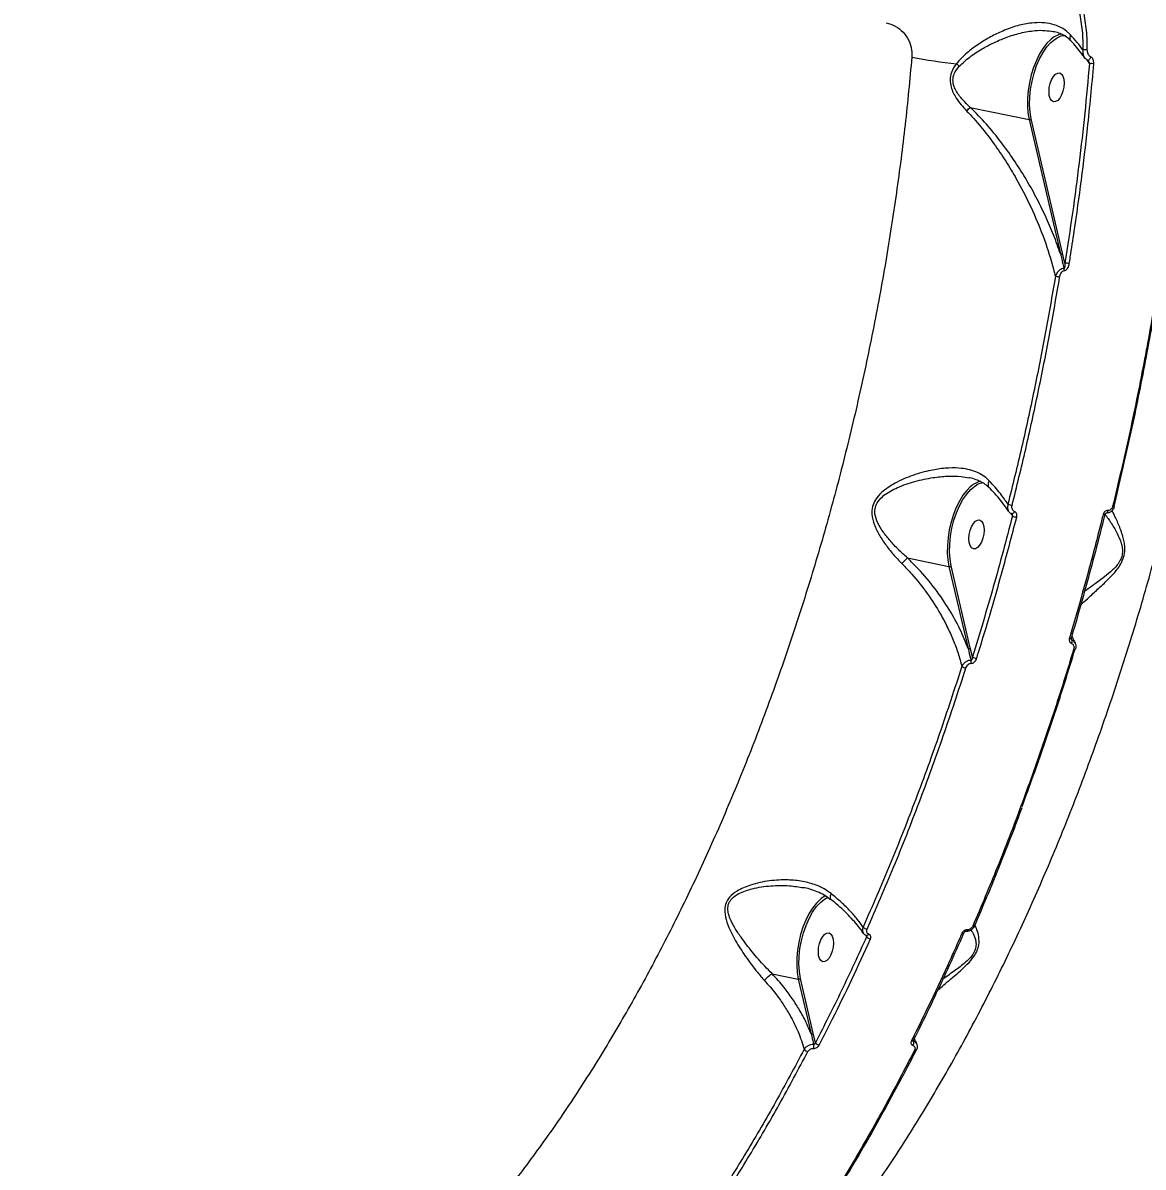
# Model space of a CAD drawing. Header units: millimetres. Extents: x -8422 to 28150, y -6982 to 5510.
# Drawn here: x 2563 to 2905.2, y 1146.4 to 1496 of the extents above; entities that cross this region are included whole.
import ezdxf

# ---------------------------------------------------------------- set-up
doc = ezdxf.new("R2010")
doc.units = ezdxf.units.MM
doc.layers.add('DIKOM_ОБЪЕКТ', color=7, linetype='Continuous')
doc.layers.add('DIKOM_РАЗМЕР_ОБЪЕКТА', color=7, linetype='Continuous')
doc.styles.add('style1', font='arial.ttf', dxfattribs={"width": 0.8})
doc.dimstyles.new('1-50', dxfattribs={"dimtxt": 300, "dimasz": 200, "dimexe": 100, "dimexo": 0, "dimgap": 100, "dimtad": 1, "dimdec": 0, "dimtxsty": 'style1', "dimcen": 0, "dimclrd": 7, "dimclre": 7, "dimadec": 1, "dimazin": 2, "dimtfac": 1, "dimtdec": 0, "dimtmove": 1, "dimatfit": 3, "dimfxl": 0, "dimlwd": 25, "dimlwe": 18, "dimarcsym": 0})

# ---------------------------------------------------------------- blocks, each defined once
blk = doc.blocks.new('*D1')
at = {"layer": 'Defpoints', "color": 0, "transparency": 16777216}
for p in [(-5348.28, 1737.01), (6047.45, 1360.22), (6047.45, -3315.33)]:
    blk.add_point(p, dxfattribs=at)
at = {"layer": 'DIKOM_РАЗМЕР_ОБЪЕКТА', "color": 7, "lineweight": 18, "transparency": 16777216}
for p, q in [((-5348.28, 1737.01), (-5348.28, -3415.33)), ((6047.45, 1360.22), (6047.45, -3415.33))]:
    blk.add_line(p, q, dxfattribs=at)
at = {"layer": 'DIKOM_РАЗМЕР_ОБЪЕКТА', "color": 7, "lineweight": 25, "transparency": 16777216}
blk.add_line((-5148.28, -3315.33), (5847.45, -3315.33), dxfattribs=at)
at = {"layer": 'DIKOM_РАЗМЕР_ОБЪЕКТА', "color": 7, "transparency": 16777216}
for points in [[(-5148.28, -3282), (-5148.28, -3348.67), (-5348.28, -3315.33)], [(5847.45, -3282), (5847.45, -3348.67), (6047.45, -3315.33)]]:
    blk.add_solid(points, dxfattribs=at)
at = {"layer": 'DIKOM_РАЗМЕР_ОБЪЕКТА', "color": 0, "transparency": 16777216, "insert": (349.59, -3062.16), "char_height": 300, "attachment_point": 5, "style": 'style1'}
blk.add_mtext('11400', dxfattribs=at)

msp = doc.modelspace()

# ---------------------------------------------------------------- linework, layer by layer
at = {"layer": 'DIKOM_ОБЪЕКТ', "color": 7, "linetype": 'Continuous', "lineweight": 15}
for p, q in [((2888.01, 1484.77), (2888.77, 1483.53)), ((2852.4, 1470.22), (2870.35, 1466.53)), ((2870.35, 1466.53), (2879.92, 1425.48)), ((2880.59, 1425.7), (2871.02, 1466.74)), ((2881.29, 1422.66), (2880.59, 1425.7)), ((2864.71, 1346.25), (2865.26, 1345.36)), ((2833.23, 1332.53), (2845.88, 1329.93)), ((2845.88, 1329.93), (2851.72, 1304.86)), ((2852.39, 1305.07), (2846.55, 1330.14)), ((2853.03, 1302.28), (2852.39, 1305.07)), ((2808.34, 1228.62), (2808.86, 1228.88)), ((2820.35, 1217.38), (2820.71, 1216.79)), ((2851.08, 1218.42), (2851.07, 1218.42)), ((2853.7, 1220.11), (2853.71, 1220.14)), ((2791.86, 1205.52), (2799.86, 1203.88)), ((2799.86, 1203.88), (2803.77, 1187.12)), ((2804.44, 1187.34), (2800.53, 1204.09)), ((2805.1, 1184.43), (2804.44, 1187.34)), ((2835.08, 1184.93), (2834.98, 1185.1)), ((2835.94, 1182.26), (2835.95, 1182.3))]:
    msp.add_line(p, q, dxfattribs=at)
at = {"layer": 'DIKOM_ОБЪЕКТ', "color": 7, "linetype": 'Continuous', "lineweight": 15, "flags": 128}
for points in [[(2876.87, 1490.88), (2875.79, 1489.79), (2874.63, 1488.29), (2873.55, 1486.53), (2872.57, 1484.55), (2871.71, 1482.4), (2871, 1480.11), (2870.45, 1477.75), (2870.06, 1475.36), (2869.86, 1472.99), (2869.84, 1470.69), (2870.01, 1468.52), (2870.35, 1466.53)], [(2871.02, 1466.74), (2870.67, 1468.79), (2870.52, 1471.02), (2870.57, 1473.39), (2870.81, 1475.82), (2871.25, 1478.26), (2871.86, 1480.66), (2872.65, 1482.96), (2873.58, 1485.09), (2874.63, 1487.02), (2875.79, 1488.68), (2877.02, 1490.05), (2878.29, 1491.08), (2878.8, 1491.4)], [(2888.28, 1484.6), (2888.37, 1484.58), (2888.51, 1484.62), (2888.66, 1484.74), (2888.82, 1484.91), (2888.96, 1485.14), (2889.09, 1485.4), (2889.17, 1485.66)], [(2876.44, 1475.02), (2876.53, 1476.27), (2876.8, 1477.52), (2877.24, 1478.67), (2877.79, 1479.64), (2878.42, 1480.34), (2879.08, 1480.71), (2879.72, 1480.73), (2880.27, 1480.4), (2880.7, 1479.74), (2880.98, 1478.8), (2881.07, 1477.66), (2880.98, 1476.41), (2880.7, 1475.16), (2880.27, 1474.01), (2879.72, 1473.04), (2879.08, 1472.34), (2878.42, 1471.97), (2877.79, 1471.95), (2877.24, 1472.28), (2876.8, 1472.94), (2876.53, 1473.88), (2876.44, 1475.02)], [(2852.4, 1354.28), (2851.32, 1353.19), (2850.16, 1351.69), (2849.08, 1349.93), (2848.1, 1347.95), (2847.24, 1345.8), (2846.53, 1343.52), (2845.97, 1341.15), (2845.59, 1338.76), (2845.39, 1336.39), (2845.37, 1334.1), (2845.54, 1331.93), (2845.88, 1329.93)], [(2846.55, 1330.14), (2846.2, 1332.19), (2846.05, 1334.43), (2846.1, 1336.79), (2846.34, 1339.22), (2846.78, 1341.67), (2847.39, 1344.07), (2848.18, 1346.36), (2849.11, 1348.49), (2850.16, 1350.42), (2851.32, 1352.08), (2852.55, 1353.45), (2853.81, 1354.49), (2854.33, 1354.8)], [(2865.87, 1346.77), (2865.76, 1346.55), (2865.64, 1346.36), (2865.5, 1346.2), (2865.35, 1346.09), (2865.21, 1346.03), (2865.09, 1346.02), (2865.03, 1346.04)], [(2894.41, 1347.05), (2894.38, 1346.86), (2894.33, 1346.68), (2894.26, 1346.52), (2894.19, 1346.39), (2894.1, 1346.3), (2894.01, 1346.24), (2893.91, 1346.23), (2893.9, 1346.23)], [(2896.38, 1348.21), (2896.38, 1348.21), (2896.35, 1348.23), (2896.29, 1348.26)], [(2851.97, 1338.42), (2852.06, 1339.67), (2852.33, 1340.92), (2852.77, 1342.07), (2853.32, 1343.04), (2853.95, 1343.74), (2854.61, 1344.12), (2855.25, 1344.14), (2855.8, 1343.8), (2856.23, 1343.14), (2856.51, 1342.2), (2856.6, 1341.06), (2856.51, 1339.82), (2856.23, 1338.57), (2855.8, 1337.41), (2855.25, 1336.44), (2854.61, 1335.74), (2853.95, 1335.37), (2853.32, 1335.35), (2852.77, 1335.68), (2852.33, 1336.35), (2852.06, 1337.29), (2851.97, 1338.42)], [(2882.67, 1308.08), (2882.83, 1308.05), (2882.96, 1308.04), (2883.07, 1308.03), (2883.14, 1308.04), (2883.18, 1308.06), (2883.19, 1308.07)], [(2806.44, 1228.13), (2805.37, 1227.05), (2804.21, 1225.56), (2803.12, 1223.82), (2802.14, 1221.86), (2801.28, 1219.72), (2800.57, 1217.45), (2800.01, 1215.09), (2799.62, 1212.71), (2799.41, 1210.35), (2799.38, 1208.06), (2799.53, 1205.88), (2799.86, 1203.88)], [(2800.53, 1204.09), (2800.2, 1206.15), (2800.06, 1208.38), (2800.11, 1210.74), (2800.37, 1213.17), (2800.81, 1215.6), (2801.43, 1217.99), (2802.22, 1220.27), (2803.15, 1222.39), (2804.21, 1224.3), (2805.36, 1225.95), (2806.59, 1227.3), (2807.85, 1228.33), (2808.34, 1228.62)], [(2805.98, 1212.24), (2806.07, 1213.49), (2806.34, 1214.74), (2806.78, 1215.9), (2807.33, 1216.86), (2807.96, 1217.56), (2808.62, 1217.94), (2809.26, 1217.96), (2809.81, 1217.62), (2810.24, 1216.96), (2810.52, 1216.02), (2810.61, 1214.88), (2810.52, 1213.64), (2810.24, 1212.39), (2809.81, 1211.23), (2809.26, 1210.27), (2808.62, 1209.57), (2807.96, 1209.19), (2807.33, 1209.17), (2806.78, 1209.5), (2806.34, 1210.17), (2806.07, 1211.11), (2805.98, 1212.24)], [(2821.38, 1217.61), (2821.27, 1217.46), (2821.16, 1217.33), (2821.03, 1217.24), (2820.91, 1217.18), (2820.79, 1217.16), (2820.69, 1217.17), (2820.68, 1217.18)], [(2849.81, 1217.83), (2849.97, 1217.8), (2850.11, 1217.8), (2850.22, 1217.81), (2850.31, 1217.85), (2850.36, 1217.9), (2850.37, 1217.91)], [(2851.49, 1218.94), (2851.45, 1218.8), (2851.4, 1218.68), (2851.34, 1218.58), (2851.27, 1218.51), (2851.2, 1218.45), (2851.13, 1218.42), (2851.08, 1218.42)], [(2853.14, 1220.03), (2853.3, 1220), (2853.43, 1220), (2853.54, 1220.01), (2853.63, 1220.04), (2853.68, 1220.09), (2853.7, 1220.11)], [(2834.4, 1184.99), (2834.56, 1184.97), (2834.7, 1184.97), (2834.82, 1184.99), (2834.91, 1185.03), (2834.97, 1185.1), (2834.98, 1185.11)], [(2835.37, 1182.15), (2835.52, 1182.13), (2835.66, 1182.13), (2835.78, 1182.15), (2835.87, 1182.19), (2835.93, 1182.25), (2835.94, 1182.26)]]:
    msp.add_lwpolyline(points, dxfattribs=at)
at = {"layer": 'DIKOM_ОБЪЕКТ', "color": 7, "linetype": 'Continuous', "lineweight": 15}
for centre, radius, start, end in [((2881.59, 1485.89), 6.86, 100.8534, 133.4146), ((2881.27, 1487.27), 4.81, 87.9282, 120.9517), ((2887.59, 1483.54), 4.3, 82.7492, 100.6107), ((2866.05, 1651.46), 168.86, 259.2481, 263.9122), ((2841.89, 1475.83), 9.93, 44.3509, 51.0432), ((2889.36, 1479.98), 3.6, 77.5834, 99.2879), ((2870.49, 1467.24), 0.728, 258.8645, 316.6274), ((2880.06, 1426.2), 0.728, 258.8647, 316.6263), ((2879.31, 1420.35), 1.81, 0.0849, 20.4029), ((2880.72, 1413.5), 9.17, 78.0177, 86.4564), ((2877.47, 1407.8), 10.76, 78.1446, 85.2103), ((2857.22, 1349.15), 7.04, 103.7866, 133.2431), ((2856.87, 1350.5), 5, 94.7666, 120.6294), ((2867.04, 1357.92), 9.53, 250.6762, 258.6559), ((2896.31, 1349.66), 1.46, 252.6013, 272.8681), ((2868.22, 1353.34), 8.51, 249.6837, 258.7895), ((2893.35, 1347), 1.24, 251.2786, 275.2733), ((2846.02, 1330.64), 0.728, 258.8625, 316.6296), ((2851.87, 1305.57), 0.728, 258.8693, 316.6176), ((2882.19, 1307), 1.3, 331.8489, 20.5185), ((2884.27, 1305.37), 0.698, 246.6444, 290.5856), ((2850.63, 1300.69), 2.06, 350.3024, 16.0578), ((2855.08, 1305.88), 4.14, 240.295, 259.1327), ((2851.85, 1302.97), 4.11, 240.3083, 258.9222), ((2812.07, 1221.83), 8.45, 118.1012, 131.7985), ((2821.28, 1221.31), 2.23, 223.8774, 258.8622), ((2822.31, 1218.23), 2.15, 221.9354, 259.2178), ((2803.91, 1187.84), 0.728, 258.8592, 316.6283), ((2803.16, 1183.53), 1.87, 216.3128, 258.536), ((2802.42, 1183.38), 2.21, 341.4732, 12.9488), ((2806.61, 1185.49), 1.85, 215.1166, 258.9458), ((2833.8, 1184.42), 1.38, 321.9229, 21.7294)]:
    msp.add_arc(centre, radius, start, end, dxfattribs=at)
for points, knots in [([(2760.8, 1071.88), (2763.09, 1073.67), (2769.1, 1078.37), (2778.73, 1087.22), (2789.65, 1098.25), (2800.3, 1110.24), (2810.66, 1123.07), (2820.7, 1136.66), (2830.58, 1151.25), (2840.27, 1166.82), (2849.72, 1183.33), (2858.73, 1200.44), (2867.27, 1218.06), (2875.34, 1236.12), (2883.08, 1254.9), (2890.42, 1274.37), (2897.35, 1294.48), (2903.72, 1314.8), (2909.51, 1335.25), (2914.73, 1355.76), (2919.46, 1376.64), (2923.66, 1397.85), (2927.32, 1419.31), (2930.34, 1440.57), (2932.74, 1461.57), (2934.54, 1482.23), (2935.75, 1502.89), (2936.36, 1523.47), (2936.35, 1543.89), (2935.75, 1562.31), (2934.77, 1578.82), (2933.86, 1588.54), (2933.41, 1593.41)], [0, 0, 0, 0, 0.021323, 0.055965, 0.090635, 0.125276, 0.158941, 0.192632, 0.226297, 0.260939, 0.29561, 0.330252, 0.363941, 0.397657, 0.431346, 0.466012, 0.500705, 0.535371, 0.569116, 0.602887, 0.636632, 0.671352, 0.706101, 0.740822, 0.774651, 0.808506, 0.842336, 0.877141, 0.911974, 0.946779, 0.973365, 1, 1, 1, 1]), ([(2885.69, 1499.31), (2886.03, 1497.4), (2886.72, 1493.57), (2886.77, 1489.71), (2886.8, 1487.77)], [0, 0, 0, 0, 0.496484, 1, 1, 1, 1]), ([(2888.13, 1487.81), (2888.11, 1489.76), (2888.06, 1493.71), (2887.36, 1497.63), (2887.01, 1499.6)], [0, 0, 0, 0, 0.496493, 1, 1, 1, 1]), ([(2826.7, 1496.03), (2827.65, 1495.76), (2829.52, 1495.23), (2831.94, 1493.29), (2833.71, 1490.73), (2834.59, 1488.01), (2834.56, 1486.29), (2834.54, 1485.57)], [0, 0, 0, 0, 0.218019, 0.433239, 0.643789, 0.851437, 1, 1, 1, 1]), ([(2882.99, 1492.39), (2882.77, 1492.61), (2881.89, 1493.48), (2880.05, 1494.72), (2877.34, 1495.72), (2874.33, 1496.16), (2870.83, 1496.05), (2866.76, 1495.24), (2862.53, 1493.73), (2858.56, 1491.8), (2854.88, 1489.55), (2851.24, 1486.9), (2849.18, 1484.68), (2848.14, 1483.55)], [0, 0, 0, 0, 0.027594, 0.110611, 0.196836, 0.27957, 0.364724, 0.476131, 0.591943, 0.687659, 0.785456, 0.891082, 1, 1, 1, 1]), ([(2849, 1482.77), (2850.04, 1483.75), (2852.16, 1485.72), (2855.82, 1488.02), (2859.56, 1490.02), (2863.49, 1491.69), (2867.74, 1493.03), (2871.75, 1493.71), (2875.12, 1493.82), (2876.89, 1493.5), (2877.7, 1493.36)], [0, 0, 0, 0, 0.13342, 0.271402, 0.394227, 0.519309, 0.661464, 0.808338, 0.912138, 1, 1, 1, 1]), ([(2883.02, 1490.57), (2882.92, 1490.69), (2882.45, 1491.23), (2881.41, 1491.98), (2879.87, 1492.78), (2878.63, 1493.24), (2877.87, 1493.35), (2877.75, 1493.37)], [0, 0, 0, 0, 0.078749, 0.359946, 0.651108, 0.946233, 1, 1, 1, 1]), ([(2882.99, 1492.39), (2882.97, 1492.35), (2882.92, 1492.24), (2882.79, 1491.89), (2882.71, 1491.37), (2882.8, 1490.87), (2883, 1490.68), (2883.08, 1490.62)], [0, 0, 0, 0, 0.052105, 0.161131, 0.489115, 0.817138, 1, 1, 1, 1]), ([(2886.8, 1487.77), (2886.24, 1488.53), (2885.12, 1490.05), (2883.7, 1491.61), (2882.99, 1492.39)], [0, 0, 0, 0, 0.49785, 1, 1, 1, 1]), ([(2887.22, 1485.49), (2887.09, 1485.69), (2886.54, 1486.54), (2885.29, 1488.09), (2884.02, 1489.59), (2883.18, 1490.44), (2883.02, 1490.6)], [0, 0, 0, 0, 0.12682, 0.515877, 0.907765, 1, 1, 1, 1]), ([(2886.8, 1487.77), (2886.78, 1487.35), (2886.75, 1486.59), (2887, 1485.81), (2887.23, 1485.54), (2887.25, 1485.51)], [0, 0, 0, 0, 0.518582, 0.951598, 1, 1, 1, 1]), ([(2889.17, 1485.66), (2889.05, 1485.73), (2888.79, 1485.88), (2888.46, 1486.32), (2888.19, 1486.97), (2888.15, 1487.51), (2888.13, 1487.81)], [0, 0, 0, 0, 0.184882, 0.368589, 0.650084, 1, 1, 1, 1]), ([(2834.54, 1485.57), (2833.9, 1478.68), (2832.6, 1464.9), (2829.91, 1444.09), (2826.64, 1423.06), (2822.73, 1401.86), (2818.19, 1380.56), (2813.12, 1359.62), (2807.55, 1339.13), (2801.51, 1319.11), (2794.92, 1299.25), (2787.76, 1279.64), (2780.05, 1260.33), (2771.96, 1241.75), (2763.53, 1223.96), (2754.78, 1206.97), (2745.6, 1190.52), (2735.98, 1174.68), (2725.96, 1159.53), (2715.74, 1145.4), (2705.36, 1132.3), (2694.87, 1120.25), (2684.1, 1109.04), (2673.08, 1098.76), (2661.83, 1089.48), (2650.6, 1081.37), (2639.42, 1074.45), (2628.32, 1068.69), (2617.14, 1064), (2605.92, 1060.46), (2594.67, 1058.08), (2584.44, 1057.03), (2575.19, 1056.92), (2569.69, 1057.46), (2566.94, 1057.73)], [0, 0, 0, 0, 0.031178, 0.062381, 0.093559, 0.125644, 0.157755, 0.18984, 0.22102, 0.252224, 0.283405, 0.31549, 0.347601, 0.379686, 0.410889, 0.442116, 0.473319, 0.505426, 0.537558, 0.569665, 0.60092, 0.632198, 0.663452, 0.69561, 0.727794, 0.759952, 0.791284, 0.82264, 0.853973, 0.886209, 0.918471, 0.950707, 0.97533, 1, 1, 1, 1]), ([(2848.14, 1483.55), (2847.56, 1482.69), (2846.56, 1481.21), (2846.11, 1478.66), (2846.43, 1476.52), (2847.16, 1474.65), (2848.58, 1472.11), (2850.11, 1470.39), (2851.22, 1469.15)], [0, 0, 0, 0, 0.191457, 0.331244, 0.470484, 0.582374, 0.696927, 1, 1, 1, 1]), ([(2852.39, 1470.21), (2852.39, 1470.22), (2851.22, 1471.27), (2849.68, 1472.81), (2848.14, 1475.06), (2847.35, 1476.7), (2846.97, 1478.58), (2847.42, 1480.83), (2848.41, 1482.06), (2849, 1482.77)], [0, 0, 0, 0, 0.000316, 0.316874, 0.430858, 0.544453, 0.678334, 0.811387, 1, 1, 1, 1]), ([(2888.77, 1483.53), (2888.32, 1478.5), (2887.4, 1468.43), (2885.65, 1453.23), (2883.66, 1437.96), (2882.08, 1427.76), (2881.29, 1422.66)], [0, 0, 0, 0, 0.249314, 0.498628, 0.749314, 1, 1, 1, 1]), ([(2882.63, 1422.47), (2882.73, 1423.13), (2883.25, 1426.41), (2884.56, 1434.95), (2886.37, 1448.08), (2888.43, 1465.16), (2889.52, 1476.93), (2890.13, 1483.49)], [0, 0, 0, 0, 0.032166, 0.160835, 0.418396, 0.675957, 1, 1, 1, 1]), ([(2888.29, 1484.61), (2888.1, 1484.7), (2887.71, 1484.92), (2887.36, 1485.26), (2887.25, 1485.49), (2887.24, 1485.5)], [0, 0, 0, 0, 0.45221, 0.977554, 1, 1, 1, 1]), ([(2888.44, 1484.42), (2888.42, 1484.46), (2888.38, 1484.51), (2888.32, 1484.57), (2888.28, 1484.6), (2888.29, 1484.6), (2888.29, 1484.6)], [0, 0, 0, 0, 0.314349, 0.573448, 0.818952, 1, 1, 1, 1]), ([(2888.44, 1484.42), (2888.44, 1484.42), (2888.52, 1484.31), (2888.63, 1484.04), (2888.73, 1483.74), (2888.77, 1483.56), (2888.77, 1483.53)], [0, 0, 0, 0, 0.007028, 0.378853, 0.896307, 1, 1, 1, 1]), ([(2890.13, 1483.49), (2890.13, 1483.55), (2890.16, 1483.87), (2890.09, 1484.43), (2889.85, 1485.03), (2889.54, 1485.45), (2889.3, 1485.59), (2889.17, 1485.66)], [0, 0, 0, 0, 0.063923, 0.388578, 0.645568, 0.822283, 1, 1, 1, 1]), ([(2851.22, 1469.15), (2851.25, 1469.18), (2851.47, 1469.39), (2851.9, 1469.81), (2852.22, 1470.07), (2852.39, 1470.21)], [0, 0, 0, 0, 0.069971, 0.500601, 1, 1, 1, 1]), ([(2851.22, 1469.15), (2851.39, 1468.97), (2853.11, 1467.2), (2856.19, 1463.68), (2860.14, 1458.47), (2863.69, 1453.12), (2867.56, 1446.54), (2871.51, 1438.72), (2875.16, 1429.72), (2877.28, 1422.99), (2878.19, 1419.28), (2878.37, 1418.52)], [0, 0, 0, 0, 0.011518, 0.116998, 0.222981, 0.329241, 0.435101, 0.608326, 0.782004, 0.955282, 1, 1, 1, 1]), ([(2852.4, 1470.22), (2852.4, 1470.22), (2852.4, 1470.22), (2852.39, 1470.22), (2852.39, 1470.21), (2852.39, 1470.21)], [0, 0, 0, 0, 0.458286, 0.830862, 1, 1, 1, 1]), ([(2879.92, 1425.48), (2879.25, 1427.4), (2877.9, 1431.23), (2875.38, 1437.06), (2872.5, 1442.91), (2869.26, 1448.66), (2865.7, 1454.26), (2861.78, 1459.72), (2857.43, 1465.11), (2854.08, 1468.52), (2852.4, 1470.22)], [0, 0, 0, 0, 0.125743, 0.251488, 0.379461, 0.507422, 0.628558, 0.749666, 0.874895, 1, 1, 1, 1]), ([(2912.51, 1435.43), (2911.46, 1428.17), (2909.34, 1413.67), (2905.43, 1391.84), (2901.01, 1370), (2897.58, 1355.51), (2895.87, 1348.27)], [0, 0, 0, 0, 0.248597, 0.497193, 0.748597, 1, 1, 1, 1]), ([(2896.29, 1348.26), (2897.98, 1355.4), (2901.37, 1369.69), (2905.77, 1391.4), (2909.7, 1413.26), (2911.84, 1427.9), (2912.9, 1435.22)], [0, 0, 0, 0, 0.248597, 0.497194, 0.748597, 1, 1, 1, 1]), ([(2879.92, 1425.48), (2879.98, 1425.22), (2880.31, 1423.92), (2880.67, 1422.42), (2880.96, 1421.18), (2881.01, 1420.98)], [0, 0, 0, 0, 0.17349, 0.867507, 1, 1, 1, 1]), ([(2881.01, 1420.98), (2880.96, 1420.98), (2880.74, 1420.98), (2880.3, 1420.88), (2879.69, 1420.54), (2879.02, 1419.89), (2878.59, 1419.16), (2878.42, 1418.65), (2878.37, 1418.52)], [0, 0, 0, 0, 0.039847, 0.186472, 0.371495, 0.585515, 0.894877, 1, 1, 1, 1]), ([(2879.68, 1418.33), (2879.78, 1418.73), (2879.93, 1419.33), (2880.35, 1419.95), (2880.7, 1420.24), (2880.96, 1420.34), (2881.09, 1420.35), (2881.12, 1420.35)], [0, 0, 0, 0, 0.445599, 0.662324, 0.836481, 0.965743, 1, 1, 1, 1]), ([(2881.29, 1422.66), (2881.3, 1422.35), (2881.31, 1421.9), (2881.23, 1421.38), (2881.16, 1421.14), (2881.08, 1421.03), (2881.04, 1420.99), (2881.02, 1420.98), (2881.01, 1420.98)], [0, 0, 0, 0, 0.506591, 0.740285, 0.895266, 0.953459, 0.98114, 1, 1, 1, 1]), ([(2881.12, 1420.35), (2881.15, 1420.35), (2881.29, 1420.36), (2881.57, 1420.46), (2881.93, 1420.77), (2882.38, 1421.43), (2882.53, 1422.06), (2882.63, 1422.47)], [0, 0, 0, 0, 0.034927, 0.16204, 0.336282, 0.559174, 1, 1, 1, 1]), ([(2878.37, 1418.52), (2877.37, 1412.71), (2875.38, 1401.08), (2871.91, 1383.64), (2868.13, 1366.23), (2865.3, 1354.7), (2863.88, 1348.93)], [0, 0, 0, 0, 0.249097, 0.498194, 0.749097, 1, 1, 1, 1]), ([(2865.16, 1348.58), (2866.57, 1354.32), (2869.39, 1365.8), (2873.17, 1383.2), (2876.66, 1400.72), (2878.68, 1412.46), (2879.68, 1418.33)], [0, 0, 0, 0, 0.249097, 0.498194, 0.749097, 1, 1, 1, 1]), ([(2858.19, 1356.12), (2858.12, 1356.19), (2857.52, 1356.8), (2856.23, 1357.83), (2854.07, 1358.92), (2851.61, 1359.66), (2848.5, 1360.09), (2844.71, 1360.04), (2839.97, 1359.33), (2834.78, 1357.88), (2830.41, 1356), (2827.27, 1354.11), (2825.17, 1352.49), (2823.44, 1350.55), (2822.42, 1348.24), (2822.22, 1345.57), (2822.99, 1342.63), (2824.52, 1339.57), (2826.49, 1336.58), (2828.81, 1333.62), (2830.59, 1331.76), (2831.48, 1330.82)], [0, 0, 0, 0, 0.005631, 0.050194, 0.096021, 0.143343, 0.191779, 0.262306, 0.334997, 0.42574, 0.519189, 0.558729, 0.598786, 0.643823, 0.679933, 0.716076, 0.769129, 0.823202, 0.878453, 0.938851, 1, 1, 1, 1]), ([(2833.22, 1332.53), (2833.22, 1332.53), (2832.28, 1333.35), (2830.44, 1335.06), (2827.97, 1337.68), (2825.82, 1340.37), (2824.13, 1343.06), (2823.17, 1345.68), (2823.25, 1348.06), (2824.23, 1350.08), (2825.93, 1351.7), (2827.99, 1353.02), (2831.11, 1354.54), (2835.48, 1356.03), (2840.62, 1357.12), (2845.38, 1357.59), (2849.07, 1357.56), (2851.21, 1357.18), (2852, 1357.04)], [0, 0, 0, 0, 0.000097, 0.072792, 0.146252, 0.210057, 0.274839, 0.334233, 0.373059, 0.411771, 0.461861, 0.507795, 0.554515, 0.66378, 0.775859, 0.861242, 0.948593, 1, 1, 1, 1]), ([(2858.07, 1354.04), (2857.82, 1354.28), (2857.18, 1354.92), (2855.86, 1355.74), (2854.15, 1356.49), (2852.84, 1356.91), (2852.08, 1357.03), (2852, 1357.04)], [0, 0, 0, 0, 0.160871, 0.425221, 0.696004, 0.97062, 1, 1, 1, 1]), ([(2858.19, 1356.12), (2858.17, 1356.08), (2858.03, 1355.85), (2857.84, 1355.37), (2857.77, 1354.75), (2857.87, 1354.29), (2858.06, 1354.14), (2858.12, 1354.09)], [0, 0, 0, 0, 0.046171, 0.296005, 0.583233, 0.870471, 1, 1, 1, 1]), ([(2864.03, 1346.87), (2863.77, 1347.28), (2863.09, 1348.35), (2861.68, 1350.16), (2859.98, 1352.15), (2858.68, 1353.46), (2858.08, 1354.07)], [0, 0, 0, 0, 0.178877, 0.46633, 0.754229, 1, 1, 1, 1]), ([(2863.88, 1348.93), (2863.17, 1350.01), (2861.6, 1352.37), (2859.39, 1354.8), (2858.19, 1356.12)], [0, 0, 0, 0, 0.457444, 1, 1, 1, 1]), ([(2863.88, 1348.93), (2863.86, 1348.85), (2863.75, 1348.49), (2863.71, 1347.86), (2863.83, 1347.23), (2864.02, 1346.97), (2864.08, 1346.9)], [0, 0, 0, 0, 0.115594, 0.502984, 0.866126, 1, 1, 1, 1]), ([(2865.04, 1346.05), (2865.01, 1346.06), (2864.73, 1346.14), (2864.36, 1346.42), (2864.16, 1346.77), (2864.09, 1346.88)], [0, 0, 0, 0, 0.074471, 0.686814, 1, 1, 1, 1]), ([(2865.11, 1345.95), (2865.1, 1345.97), (2865.06, 1346.03), (2865.04, 1346.03), (2865.03, 1346.04), (2865.03, 1346.04)], [0, 0, 0, 0, 0.336109, 0.979899, 1, 1, 1, 1]), ([(2865.87, 1346.77), (2865.74, 1346.84), (2865.49, 1346.99), (2865.23, 1347.38), (2865.09, 1347.87), (2865.1, 1348.29), (2865.15, 1348.52), (2865.16, 1348.58)], [0, 0, 0, 0, 0.221115, 0.441841, 0.674492, 0.925132, 1, 1, 1, 1]), ([(2866.56, 1344.99), (2866.57, 1345.04), (2866.63, 1345.27), (2866.64, 1345.68), (2866.5, 1346.16), (2866.25, 1346.55), (2866, 1346.69), (2865.87, 1346.77)], [0, 0, 0, 0, 0.073331, 0.32254, 0.555067, 0.777376, 1, 1, 1, 1]), ([(2886.1, 1318.13), (2886.75, 1318.77), (2888.15, 1320.12), (2890.88, 1322.59), (2893.73, 1325.2), (2896.04, 1327.54), (2897.58, 1329.45), (2898.67, 1331.18), (2899.51, 1333.39), (2899.65, 1335.61), (2899.4, 1337.51), (2898.8, 1339.96), (2897.67, 1342.87), (2896.47, 1345.49), (2895.87, 1346.68), (2895.69, 1347.02)], [0, 0, 0, 0, 0.10275, 0.218881, 0.337356, 0.424435, 0.46867, 0.514152, 0.565761, 0.625536, 0.668726, 0.712936, 0.830044, 0.950439, 1, 1, 1, 1]), ([(2894.41, 1347.05), (2894.38, 1347.05), (2894.19, 1347.05), (2893.86, 1346.97), (2893.45, 1346.71), (2893.12, 1346.32), (2893.01, 1345.99), (2892.96, 1345.83)], [0, 0, 0, 0, 0.053538, 0.289802, 0.526348, 0.763127, 1, 1, 1, 1]), ([(2893.91, 1346.22), (2893.88, 1346.22), (2893.84, 1346.23), (2893.72, 1346.17), (2893.61, 1346.07), (2893.52, 1345.93), (2893.48, 1345.82), (2893.47, 1345.77)], [0, 0, 0, 0, 0.258125, 0.467028, 0.643738, 0.826186, 1, 1, 1, 1]), ([(2896.37, 1348.21), (2896.36, 1348.16), (2896.3, 1347.83), (2895.98, 1347.24), (2895.34, 1346.6), (2894.6, 1346.24), (2894.11, 1346.26), (2893.91, 1346.27)], [0, 0, 0, 0, 0.040288, 0.297816, 0.560519, 0.825265, 1, 1, 1, 1]), ([(2895.87, 1348.27), (2895.82, 1348.11), (2895.71, 1347.79), (2895.38, 1347.4), (2894.97, 1347.13), (2894.63, 1347.05), (2894.44, 1347.05), (2894.41, 1347.05)], [0, 0, 0, 0, 0.236346, 0.472582, 0.709121, 0.945824, 1, 1, 1, 1]), ([(2865.26, 1345.36), (2863.36, 1338.12), (2859.55, 1323.61), (2855.21, 1309.39), (2853.03, 1302.28)], [0, 0, 0, 0, 0.499272, 1, 1, 1, 1]), ([(2854.3, 1301.81), (2854.5, 1302.44), (2855.48, 1305.57), (2858.13, 1314.26), (2862.11, 1327.99), (2865.08, 1339.32), (2866.56, 1344.99)], [0, 0, 0, 0, 0.044144, 0.220721, 0.610016, 1, 1, 1, 1]), ([(2865.11, 1345.95), (2865.12, 1345.93), (2865.18, 1345.85), (2865.23, 1345.67), (2865.26, 1345.49), (2865.26, 1345.38), (2865.26, 1345.36)], [0, 0, 0, 0, 0.103927, 0.465414, 0.877221, 1, 1, 1, 1]), ([(2892.96, 1345.83), (2892.79, 1345.19), (2891.99, 1341.96), (2889.96, 1334.02), (2886.75, 1322.04), (2884.03, 1312.74), (2882.67, 1308.08)], [0, 0, 0, 0, 0.050768, 0.253848, 0.626696, 1, 1, 1, 1]), ([(2893.46, 1345.77), (2893.34, 1345.28), (2892.32, 1341.05), (2890.25, 1333.14), (2887.24, 1322.05), (2884.88, 1313.7), (2883.48, 1309.06), (2883.18, 1308.07)], [0, 0, 0, 0, 0.038803, 0.332239, 0.626301, 0.920106, 1, 1, 1, 1]), ([(2893.49, 1345.97), (2893.82, 1345.52), (2894.67, 1344.34), (2896.31, 1341.88), (2897.7, 1339.27), (2898.52, 1337.08), (2898.87, 1335.57), (2898.9, 1334.27), (2898.69, 1333.01), (2898.39, 1332.2), (2897.79, 1331.1), (2897.02, 1330.05), (2895.45, 1328.44), (2893.09, 1326.51), (2890.13, 1324.35), (2888.23, 1323.01), (2887.3, 1322.36)], [0, 0, 0, 0, 0.08088, 0.213508, 0.345783, 0.392374, 0.43879, 0.48516, 0.499344, 0.541087, 0.551006, 0.597923, 0.645162, 0.740611, 0.872367, 1, 1, 1, 1]), ([(2831.48, 1330.82), (2831.51, 1330.86), (2831.74, 1331.11), (2832.17, 1331.56), (2832.76, 1332.13), (2833.07, 1332.4), (2833.22, 1332.53)], [0, 0, 0, 0, 0.054478, 0.376708, 0.688356, 1, 1, 1, 1]), ([(2833.23, 1332.53), (2833.23, 1332.53), (2833.22, 1332.53), (2833.22, 1332.53), (2833.22, 1332.53), (2833.22, 1332.53)], [0, 0, 0, 0, 0.448042, 0.825352, 1, 1, 1, 1]), ([(2851.72, 1304.86), (2850.94, 1306.83), (2849.36, 1310.8), (2845.99, 1316.93), (2841.78, 1323.15), (2837.4, 1328.43), (2834.34, 1331.44), (2833.23, 1332.53)], [0, 0, 0, 0, 0.206182, 0.415423, 0.640105, 0.869599, 1, 1, 1, 1]), ([(2831.48, 1330.82), (2832.51, 1329.75), (2835.33, 1326.83), (2839.4, 1321.65), (2842.9, 1316.19), (2845.42, 1311.42), (2847.21, 1307.43), (2848.72, 1303.41), (2849.45, 1300.74), (2849.81, 1299.4)], [0, 0, 0, 0, 0.112802, 0.307377, 0.506237, 0.628031, 0.749829, 0.874914, 1, 1, 1, 1]), ([(2882.67, 1308.08), (2882.65, 1308.03), (2882.59, 1307.8), (2882.58, 1307.41), (2882.7, 1306.95), (2882.96, 1306.58), (2883.21, 1306.45), (2883.34, 1306.39)], [0, 0, 0, 0, 0.082582, 0.321714, 0.551296, 0.775637, 1, 1, 1, 1]), ([(2883.2, 1308.07), (2883.18, 1308.03), (2883.15, 1307.93), (2883.16, 1307.78), (2883.18, 1307.68), (2883.2, 1307.66), (2883.21, 1307.65)], [0, 0, 0, 0, 0.186206, 0.508788, 0.826541, 1, 1, 1, 1]), ([(2883.41, 1307.46), (2883.38, 1307.5), (2883.3, 1307.64), (2883.22, 1307.77), (2883.16, 1307.86)], [0, 0, 0, 0, 0.329036, 1, 1, 1, 1]), ([(2883.41, 1307.46), (2883.37, 1307.48), (2883.32, 1307.51), (2883.26, 1307.57), (2883.23, 1307.61), (2883.21, 1307.65)], [0, 0, 0, 0, 0.49473, 0.570295, 1, 1, 1, 1]), ([(2883.41, 1308.86), (2883.5, 1308.6), (2883.73, 1307.9), (2884.15, 1307.11), (2884.42, 1306.61)], [0, 0, 0, 0, 0.362915, 1, 1, 1, 1]), ([(2851.72, 1304.86), (2851.79, 1304.6), (2852.09, 1303.4), (2852.38, 1302.2), (2852.6, 1301.26)], [0, 0, 0, 0, 0.217465, 1, 1, 1, 1]), ([(2883.99, 1304.73), (2882.96, 1301.37), (2879.96, 1291.54), (2874.65, 1275.47), (2867.92, 1256.61), (2860.78, 1238.06), (2855.69, 1226.04), (2853.14, 1220.03)], [0, 0, 0, 0, 0.114454, 0.334765, 0.555076, 0.777538, 1, 1, 1, 1]), ([(2868.22, 1256.56), (2870.5, 1262.85), (2875.07, 1275.41), (2880.39, 1291.59), (2883.41, 1301.46), (2884.44, 1304.81)], [0, 0, 0, 0, 0.397695, 0.795389, 1, 1, 1, 1]), ([(2883.34, 1306.39), (2883.46, 1306.32), (2883.71, 1306.19), (2883.96, 1305.83), (2884.08, 1305.39), (2884.07, 1305), (2884.01, 1304.78), (2883.99, 1304.73)], [0, 0, 0, 0, 0.225687, 0.451385, 0.680168, 0.9176, 1, 1, 1, 1]), ([(2884.32, 1306.64), (2884.22, 1306.81), (2884, 1307.17), (2883.62, 1307.36), (2883.41, 1307.46)], [0, 0, 0, 0, 0.446048, 1, 1, 1, 1]), ([(2884.31, 1306.64), (2884.36, 1306.56), (2884.57, 1306.27), (2884.64, 1305.62), (2884.65, 1305.02), (2884.51, 1304.74), (2884.5, 1304.72)], [0, 0, 0, 0, 0.139562, 0.542822, 0.960338, 1, 1, 1, 1]), ([(2852.6, 1301.26), (2852.35, 1301.25), (2851.86, 1301.22), (2851.09, 1300.87), (2850.39, 1300.32), (2849.99, 1299.77), (2849.84, 1299.45), (2849.81, 1299.4)], [0, 0, 0, 0, 0.223398, 0.43767, 0.684977, 0.948825, 1, 1, 1, 1]), ([(2853.03, 1302.28), (2853.02, 1302.13), (2852.99, 1301.86), (2852.89, 1301.54), (2852.78, 1301.36), (2852.68, 1301.28), (2852.63, 1301.27), (2852.6, 1301.26)], [0, 0, 0, 0, 0.375662, 0.651689, 0.844516, 0.934948, 1, 1, 1, 1]), ([(2852.66, 1300.35), (2852.81, 1300.36), (2853.13, 1300.39), (2853.59, 1300.68), (2854, 1301.13), (2854.22, 1301.54), (2854.29, 1301.78), (2854.3, 1301.81)], [0, 0, 0, 0, 0.214752, 0.425926, 0.681713, 0.964154, 1, 1, 1, 1]), ([(2849.81, 1299.4), (2847.58, 1292.55), (2843.11, 1278.84), (2835.77, 1258.72), (2828.01, 1238.93), (2822.45, 1226.15), (2819.67, 1219.76)], [0, 0, 0, 0, 0.248595, 0.49719, 0.748595, 1, 1, 1, 1]), ([(2820.85, 1219.12), (2823.6, 1225.45), (2829.12, 1238.11), (2836.87, 1257.87), (2844.26, 1278.1), (2848.79, 1291.99), (2851.06, 1298.94)], [0, 0, 0, 0, 0.248595, 0.49719, 0.748595, 1, 1, 1, 1]), ([(2851.06, 1298.94), (2851.16, 1299.17), (2851.33, 1299.59), (2851.76, 1300.03), (2852.2, 1300.3), (2852.5, 1300.33), (2852.66, 1300.35)], [0, 0, 0, 0, 0.329218, 0.579769, 0.788592, 1, 1, 1, 1]), ([(2868.12, 1256.15), (2867.11, 1253.46), (2864.8, 1247.28), (2861.04, 1237.78), (2857.24, 1228.46), (2854.73, 1222.65), (2853.66, 1220.16)], [0, 0, 0, 0, 0.2198, 0.50371, 0.787539, 1, 1, 1, 1]), ([(2809.89, 1229.98), (2809.18, 1230.48), (2807.76, 1231.51), (2804.86, 1232.82), (2801.19, 1233.82), (2796.38, 1234.3), (2790.98, 1234.01), (2786.4, 1233.03), (2783.13, 1231.81), (2780.89, 1230.67), (2778.93, 1229.15), (2777.69, 1227.15), (2777.24, 1224.79), (2777.72, 1221.96), (2778.98, 1218.78), (2780.97, 1215.01), (2783.74, 1210.69), (2786.76, 1206.61), (2788.78, 1204.28), (2789.5, 1203.46)], [0, 0, 0, 0, 0.044336, 0.089588, 0.159953, 0.232466, 0.322498, 0.41521, 0.450361, 0.485928, 0.532942, 0.566424, 0.599805, 0.653098, 0.710265, 0.768667, 0.857877, 0.94979, 1, 1, 1, 1]), ([(2791.84, 1205.52), (2791.84, 1205.53), (2791.08, 1206.27), (2789.01, 1208.43), (2785.74, 1212.13), (2782.72, 1216.06), (2780.41, 1219.48), (2779.16, 1221.89), (2778.5, 1223.83), (2778.27, 1225.33), (2778.48, 1226.96), (2779.63, 1228.72), (2781.53, 1229.97), (2783.69, 1230.87), (2786.93, 1231.81), (2791.46, 1232.49), (2796.78, 1232.54), (2800.06, 1232.03), (2801.49, 1231.8)], [0, 0, 0, 0, 0.000193, 0.061155, 0.171997, 0.282953, 0.352317, 0.4215, 0.45208, 0.482554, 0.519031, 0.555298, 0.60812, 0.649764, 0.691491, 0.802797, 0.914181, 1, 1, 1, 1]), ([(2809.65, 1228.11), (2809.34, 1228.37), (2808.45, 1229.11), (2806.75, 1230.07), (2804.58, 1231), (2802.81, 1231.56), (2801.74, 1231.74), (2801.49, 1231.78)], [0, 0, 0, 0, 0.138693, 0.395268, 0.657579, 0.920124, 1, 1, 1, 1]), ([(2809.89, 1229.98), (2809.87, 1229.94), (2809.78, 1229.77), (2809.63, 1229.38), (2809.53, 1228.85), (2809.58, 1228.43), (2809.73, 1228.31), (2809.79, 1228.27)], [0, 0, 0, 0, 0.050875, 0.225509, 0.532306, 0.839105, 1, 1, 1, 1]), ([(2819.67, 1217.94), (2819.43, 1218.31), (2818.78, 1219.28), (2817.44, 1220.94), (2815.68, 1222.9), (2813.67, 1224.89), (2811.7, 1226.67), (2810.32, 1227.78), (2809.76, 1228.22)], [0, 0, 0, 0, 0.112495, 0.300266, 0.489611, 0.680033, 0.87098, 1, 1, 1, 1]), ([(2819.67, 1219.76), (2819.65, 1219.79), (2819.11, 1220.59), (2817.92, 1222.2), (2815.73, 1224.69), (2813.09, 1227.31), (2810.96, 1229.08), (2809.89, 1229.98)], [0, 0, 0, 0, 0.008893, 0.241785, 0.477279, 0.73682, 1, 1, 1, 1]), ([(2842.37, 1200.34), (2842.84, 1200.77), (2844.58, 1202.37), (2847.2, 1204.5), (2849.81, 1206.78), (2851.66, 1208.53), (2853.37, 1210.45), (2854.56, 1212.54), (2855.14, 1214.68), (2855.05, 1216.88), (2854.5, 1218.9), (2854.01, 1219.94), (2853.78, 1220.43)], [0, 0, 0, 0, 0.073459, 0.269864, 0.344327, 0.419674, 0.519272, 0.590201, 0.660915, 0.773812, 0.894921, 1, 1, 1, 1]), ([(2820.71, 1216.79), (2818.19, 1211.28), (2813.14, 1200.24), (2807.78, 1189.7), (2805.1, 1184.43)], [0, 0, 0, 0, 0.499451, 1, 1, 1, 1]), ([(2819.67, 1219.76), (2819.65, 1219.71), (2819.52, 1219.43), (2819.42, 1218.89), (2819.49, 1218.31), (2819.68, 1218.06), (2819.73, 1217.98)], [0, 0, 0, 0, 0.076492, 0.456135, 0.835765, 1, 1, 1, 1]), ([(2820.68, 1217.19), (2820.64, 1217.2), (2820.32, 1217.3), (2819.96, 1217.55), (2819.79, 1217.88), (2819.76, 1217.95)], [0, 0, 0, 0, 0.115038, 0.795242, 1, 1, 1, 1]), ([(2820.7, 1217.17), (2820.7, 1217.17), (2820.7, 1217.16), (2820.68, 1217.17), (2820.67, 1217.18)], [0, 0, 0, 0, 0.400333, 1, 1, 1, 1]), ([(2820.69, 1217.17), (2820.7, 1217.15), (2820.74, 1217.1), (2820.76, 1216.98), (2820.74, 1216.86), (2820.72, 1216.8), (2820.71, 1216.79)], [0, 0, 0, 0, 0.15983, 0.540593, 0.921763, 1, 1, 1, 1]), ([(2821.38, 1217.61), (2821.26, 1217.68), (2821, 1217.81), (2820.78, 1218.16), (2820.7, 1218.58), (2820.76, 1218.91), (2820.84, 1219.09), (2820.85, 1219.12)], [0, 0, 0, 0, 0.237735, 0.475535, 0.71375, 0.952011, 1, 1, 1, 1]), ([(2821.91, 1216.12), (2821.92, 1216.15), (2822, 1216.32), (2822.06, 1216.65), (2821.98, 1217.07), (2821.76, 1217.42), (2821.51, 1217.55), (2821.38, 1217.61)], [0, 0, 0, 0, 0.048919, 0.287078, 0.524989, 0.76252, 1, 1, 1, 1]), ([(2849.81, 1217.83), (2849.56, 1217.26), (2848.31, 1214.4), (2845.18, 1207.4), (2840.33, 1196.96), (2836.38, 1188.98), (2834.4, 1184.99)], [0, 0, 0, 0, 0.05077, 0.253857, 0.6267, 1, 1, 1, 1]), ([(2850.36, 1217.92), (2850.17, 1217.48), (2848.56, 1213.72), (2845.4, 1206.77), (2840.89, 1197.12), (2837.4, 1189.9), (2835.39, 1185.96), (2834.96, 1185.12)], [0, 0, 0, 0, 0.03876, 0.332196, 0.626261, 0.920078, 1, 1, 1, 1]), ([(2852.57, 1218.85), (2852.72, 1218.64), (2853.24, 1217.93), (2853.78, 1216.68), (2854.13, 1215.25), (2854.18, 1214.03), (2853.87, 1212.57), (2852.77, 1210.73), (2851.11, 1209.09), (2849.29, 1207.63), (2846.91, 1205.9), (2845.2, 1204.69), (2844.01, 1203.85)], [0, 0, 0, 0, 0.063528, 0.213613, 0.279954, 0.346065, 0.425204, 0.503881, 0.618477, 0.708818, 0.799343, 1, 1, 1, 1]), ([(2851.49, 1218.94), (2851.32, 1218.92), (2850.97, 1218.9), (2850.48, 1218.65), (2850.06, 1218.29), (2849.89, 1217.98), (2849.81, 1217.83)], [0, 0, 0, 0, 0.259227, 0.502189, 0.751139, 1, 1, 1, 1]), ([(2851.08, 1218.42), (2851.06, 1218.42), (2851.02, 1218.42), (2850.91, 1218.4), (2850.77, 1218.34), (2850.62, 1218.24), (2850.49, 1218.11), (2850.4, 1217.99), (2850.38, 1217.93), (2850.37, 1217.91)], [0, 0, 0, 0, 0.096592, 0.257967, 0.404194, 0.557451, 0.737976, 0.931865, 1, 1, 1, 1]), ([(2853.69, 1220.11), (2853.67, 1220.06), (2853.55, 1219.74), (2853.13, 1219.21), (2852.39, 1218.67), (2851.66, 1218.4), (2851.22, 1218.44), (2851.09, 1218.45)], [0, 0, 0, 0, 0.048135, 0.317041, 0.592747, 0.872205, 1, 1, 1, 1]), ([(2853.14, 1220.03), (2853.06, 1219.88), (2852.9, 1219.57), (2852.49, 1219.21), (2852.02, 1218.98), (2851.68, 1218.93), (2851.51, 1218.93), (2851.49, 1218.94)], [0, 0, 0, 0, 0.24869, 0.497551, 0.738962, 0.970317, 1, 1, 1, 1]), ([(2806.26, 1183.68), (2806.53, 1184.21), (2807.9, 1186.87), (2811.26, 1193.51), (2816.25, 1203.72), (2820.02, 1211.99), (2821.91, 1216.12)], [0, 0, 0, 0, 0.05077, 0.253855, 0.626699, 1, 1, 1, 1]), ([(2789.5, 1203.46), (2789.51, 1203.48), (2789.69, 1203.68), (2790.08, 1204.09), (2790.7, 1204.66), (2791.33, 1205.18), (2791.67, 1205.41), (2791.84, 1205.52)], [0, 0, 0, 0, 0.02624, 0.26309, 0.508719, 0.754356, 1, 1, 1, 1]), ([(2789.5, 1203.46), (2790.66, 1202.13), (2792.72, 1199.78), (2795.25, 1196.22), (2797.66, 1192.31), (2800, 1187.67), (2801.1, 1184.18), (2801.65, 1182.42)], [0, 0, 0, 0, 0.202263, 0.356404, 0.511993, 0.753252, 1, 1, 1, 1]), ([(2791.86, 1205.52), (2791.86, 1205.53), (2791.85, 1205.53), (2791.85, 1205.53), (2791.84, 1205.52), (2791.84, 1205.52)], [0, 0, 0, 0, 0.506258, 0.923742, 1, 1, 1, 1]), ([(2803.77, 1187.12), (2803.26, 1188.35), (2802.24, 1190.82), (2800.27, 1194.45), (2798.03, 1197.96), (2795.31, 1201.68), (2793.11, 1204.14), (2791.86, 1205.52)], [0, 0, 0, 0, 0.194809, 0.391644, 0.575066, 0.760212, 1, 1, 1, 1]), ([(2799.86, 1203.88), (2799.91, 1203.87), (2800.01, 1203.86), (2800.18, 1203.89), (2800.34, 1203.94), (2800.45, 1204.01), (2800.51, 1204.06), (2800.53, 1204.09), (2800.53, 1204.09)], [0, 0, 0, 0, 0.214725, 0.429366, 0.643951, 0.858666, 0.955313, 1, 1, 1, 1]), ([(2803.77, 1187.12), (2803.83, 1186.86), (2804.11, 1185.78), (2804.37, 1184.69), (2804.57, 1183.87)], [0, 0, 0, 0, 0.240831, 1, 1, 1, 1]), ([(2835.24, 1185.66), (2835.28, 1185.54), (2835.47, 1185.09), (2835.77, 1184.58), (2835.99, 1184.2)], [0, 0, 0, 0, 0.259542, 1, 1, 1, 1]), ([(2801.65, 1182.42), (2798.78, 1177.05), (2793.05, 1166.3), (2784.04, 1150.9), (2774.76, 1136.09), (2766.75, 1124.22), (2761.83, 1117.4), (2760.16, 1115.08)], [0, 0, 0, 0, 0.220311, 0.440621, 0.663083, 0.885545, 1, 1, 1, 1]), ([(2835.37, 1182.15), (2832.32, 1176.29), (2826.22, 1164.56), (2816.6, 1147.8), (2806.67, 1131.63), (2799.78, 1121.53), (2796.34, 1116.47)], [0, 0, 0, 0, 0.248596, 0.49719, 0.748595, 1, 1, 1, 1]), ([(2835.91, 1182.32), (2835.4, 1181.32), (2833.33, 1177.21), (2829.6, 1170.17), (2824.7, 1161.2), (2819.7, 1152.44), (2814.62, 1143.88), (2809.45, 1135.51), (2804.19, 1127.38), (2800.01, 1121.1), (2797.56, 1117.62), (2796.9, 1116.7)], [0, 0, 0, 0, 0.041837, 0.171767, 0.301817, 0.431959, 0.562165, 0.692405, 0.822643, 0.952845, 1, 1, 1, 1]), ([(2804.57, 1183.87), (2804.54, 1183.87), (2804.25, 1183.89), (2803.67, 1183.82), (2802.85, 1183.52), (2802.12, 1183.04), (2801.81, 1182.63), (2801.65, 1182.42)], [0, 0, 0, 0, 0.030038, 0.263949, 0.506649, 0.75444, 1, 1, 1, 1]), ([(2802.79, 1181.7), (2802.88, 1181.83), (2803.06, 1182.11), (2803.48, 1182.44), (2803.97, 1182.64), (2804.32, 1182.69), (2804.49, 1182.68), (2804.51, 1182.67)], [0, 0, 0, 0, 0.248655, 0.497503, 0.73892, 0.970333, 1, 1, 1, 1]), ([(2804.51, 1182.67), (2804.69, 1182.68), (2805.04, 1182.69), (2805.55, 1182.92), (2805.99, 1183.25), (2806.17, 1183.53), (2806.26, 1183.68)], [0, 0, 0, 0, 0.259236, 0.502157, 0.751128, 1, 1, 1, 1]), ([(2805.1, 1184.43), (2805.07, 1184.35), (2805.03, 1184.21), (2804.9, 1184.03), (2804.76, 1183.91), (2804.64, 1183.87), (2804.58, 1183.87), (2804.57, 1183.87)], [0, 0, 0, 0, 0.273569, 0.534249, 0.768773, 0.934159, 1, 1, 1, 1]), ([(2834.4, 1184.99), (2834.39, 1184.96), (2834.31, 1184.8), (2834.24, 1184.48), (2834.3, 1184.09), (2834.52, 1183.76), (2834.76, 1183.63), (2834.89, 1183.57)], [0, 0, 0, 0, 0.048916, 0.287097, 0.524921, 0.762506, 1, 1, 1, 1]), ([(2834.89, 1183.57), (2835.01, 1183.51), (2835.26, 1183.38), (2835.47, 1183.05), (2835.53, 1182.66), (2835.46, 1182.34), (2835.38, 1182.18), (2835.37, 1182.15)], [0, 0, 0, 0, 0.23768, 0.475496, 0.713719, 0.952014, 1, 1, 1, 1]), ([(2834.98, 1185.11), (2834.97, 1185.09), (2834.94, 1185.03), (2834.94, 1185), (2834.94, 1185.01), (2834.94, 1185.01)], [0, 0, 0, 0, 0.292319, 0.831557, 1, 1, 1, 1]), ([(2835.08, 1184.93), (2835.04, 1184.95), (2834.98, 1184.97), (2834.95, 1185.02), (2834.95, 1185.03)], [0, 0, 0, 0, 0.750188, 1, 1, 1, 1]), ([(2835.9, 1184.21), (2835.83, 1184.34), (2835.65, 1184.66), (2835.3, 1184.83), (2835.08, 1184.93)], [0, 0, 0, 0, 0.397783, 1, 1, 1, 1]), ([(2835.9, 1184.2), (2835.96, 1184.11), (2836.17, 1183.81), (2836.21, 1183.18), (2836.13, 1182.6), (2835.95, 1182.33), (2835.91, 1182.28)], [0, 0, 0, 0, 0.166308, 0.538154, 0.907099, 1, 1, 1, 1]), ([(2761.2, 1114.21), (2762.88, 1116.53), (2767.78, 1123.32), (2775.75, 1135.13), (2785.02, 1149.91), (2794.08, 1165.38), (2799.89, 1176.26), (2802.79, 1181.7)], [0, 0, 0, 0, 0.114454, 0.334765, 0.555076, 0.777537, 1, 1, 1, 1])]:
    msp.add_open_spline(points, degree=3, knots=knots, dxfattribs=at)

# ---------------------------------------------------------------- dimensions: what is measured, and where the dimension line sits
at = {"layer": 'DIKOM_РАЗМЕР_ОБЪЕКТА'}
dim = msp.add_linear_dim(base=(6047.45, -3315.33), p1=(-5348.28, 1737.01), p2=(6047.45, 1360.22), text='11400', dimstyle='1-50', override={"dimscale": 1, "dimtix": 0, "dimtofl": 1, "dimtmove": 1, "dimatfit": 3}, dxfattribs=at)
dim.commit()
dim.dimension.update_dxf_attribs({"geometry": '*D1', "text_midpoint": (349.59, -3062.16)})

doc.saveas('drawing.dxf')
